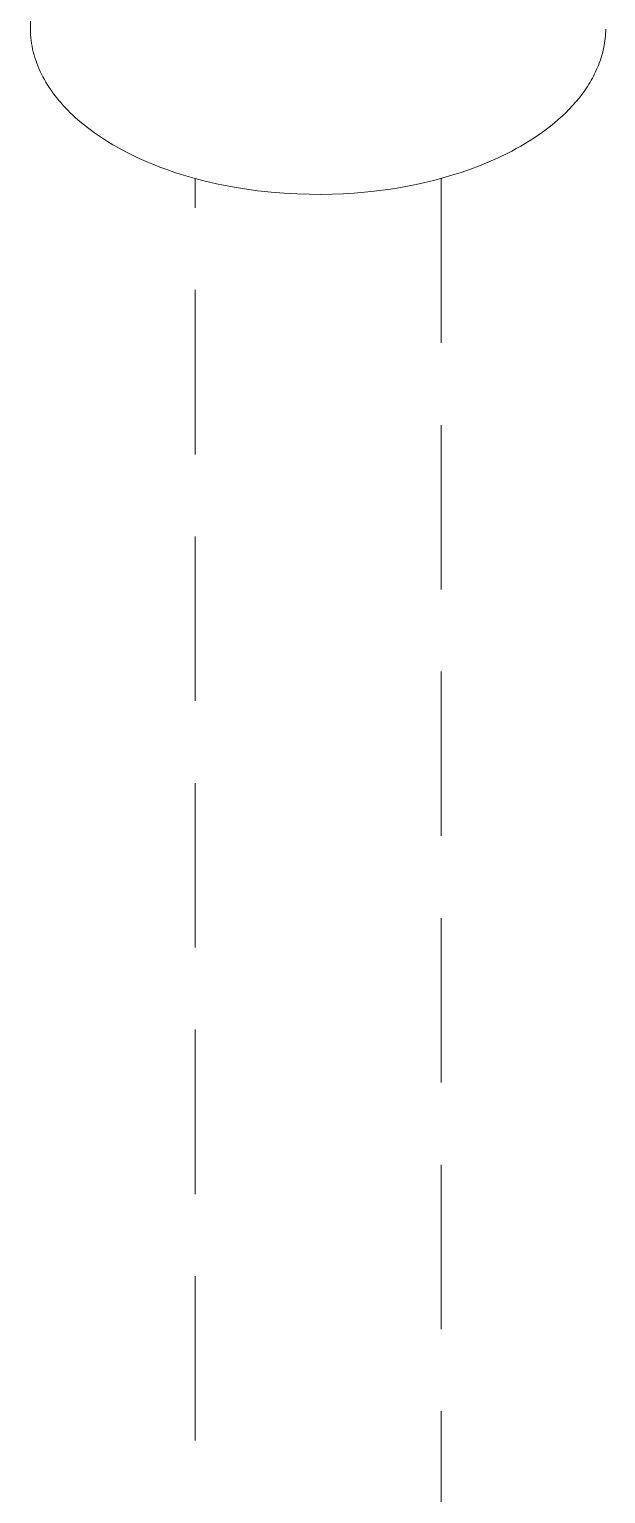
# Model space of a CAD drawing. Header units: inches. Extents: x -12 to 136, y -5 to 104.
# Drawn here: x 118.91 to 123.36, y 44.33 to 55.64 of the extents above; entities that cross this region are included whole.
import ezdxf

# ---------------------------------------------------------------- set-up
doc = ezdxf.new("R2010")
doc.units = ezdxf.units.IN
doc.linetypes.add('HIDDEN', pattern=[1.905, 1.27, -0.635])
doc.layers.add('ZANO_R', color=7, linetype='Continuous', lineweight=0)
doc.layers.add('ZANO_R_przerywana', color=250, linetype='HIDDEN', lineweight=0)

msp = doc.modelspace()

# ---------------------------------------------------------------- linework, layer by layer
at = {"layer": 'ZANO_R'}
for p, q in [((118.91483, 55.64253), (118.90634, 56.42453)), ((118.9154, 55.62073), (118.91483, 55.64253)), ((118.91661, 55.59891), (118.9154, 55.62073)), ((118.91847, 55.57707), (118.91661, 55.59891)), ((118.92097, 55.55523), (118.91847, 55.57707)), ((118.92413, 55.5334), (118.92097, 55.55523)), ((123.35724, 55.55381), (123.35935, 55.57147)), ((123.35935, 55.57147), (123.36104, 55.58917)), ((123.36104, 55.58917), (123.36231, 55.60692)), ((123.36231, 55.60692), (123.36315, 55.62471)), ((123.36315, 55.62471), (123.36357, 55.64253)), ((118.92793, 55.51158), (118.92413, 55.5334)), ((118.93238, 55.48979), (118.92793, 55.51158)), ((118.93747, 55.46802), (118.93238, 55.48979)), ((118.94322, 55.44631), (118.93747, 55.46802)), ((118.94961, 55.42464), (118.94322, 55.44631)), ((123.331, 55.4319), (123.33596, 55.4491)), ((123.33596, 55.4491), (123.34051, 55.46638)), ((123.34051, 55.46638), (123.34467, 55.48373)), ((123.34467, 55.48373), (123.34842, 55.50116)), ((123.34842, 55.50116), (123.35177, 55.51865)), ((123.35177, 55.51865), (123.35471, 55.5362)), ((123.35471, 55.5362), (123.35724, 55.55381)), ((118.95664, 55.40304), (118.94961, 55.42464)), ((118.96431, 55.38151), (118.95664, 55.40304)), ((118.97261, 55.36006), (118.96431, 55.38151)), ((118.98155, 55.3387), (118.97261, 55.36006)), ((118.99112, 55.31745), (118.98155, 55.3387)), ((123.2857, 55.31407), (123.29328, 55.3306)), ((123.29328, 55.3306), (123.3005, 55.34724)), ((123.3005, 55.34724), (123.30735, 55.36398)), ((123.30735, 55.36398), (123.31383, 55.38082)), ((123.31383, 55.38082), (123.31994, 55.39775)), ((123.31994, 55.39775), (123.32566, 55.41478)), ((123.32566, 55.41478), (123.331, 55.4319)), ((119.00131, 55.2963), (118.99112, 55.31745)), ((119.01211, 55.27527), (119.00131, 55.2963)), ((119.02353, 55.25437), (119.01211, 55.27527)), ((119.03555, 55.2336), (119.02353, 55.25437)), ((119.04816, 55.21298), (119.03555, 55.2336)), ((123.22302, 55.20166), (123.23296, 55.21734)), ((123.23296, 55.21734), (123.24259, 55.23316)), ((123.24259, 55.23316), (123.25188, 55.2491)), ((123.25188, 55.2491), (123.26085, 55.26516)), ((123.26085, 55.26516), (123.26948, 55.28135)), ((123.26948, 55.28135), (123.27776, 55.29765)), ((123.27776, 55.29765), (123.2857, 55.31407)), ((119.06137, 55.19252), (119.04816, 55.21298)), ((119.07515, 55.17221), (119.06137, 55.19252)), ((119.08951, 55.15208), (119.07515, 55.17221)), ((119.10443, 55.13212), (119.08951, 55.15208)), ((119.1199, 55.11234), (119.10443, 55.13212)), ((119.13592, 55.09276), (119.1199, 55.11234)), ((123.1327, 55.08122), (123.15699, 55.11046)), ((123.15699, 55.11046), (123.18017, 55.14029)), ((123.18017, 55.14029), (123.20219, 55.1707)), ((123.20219, 55.1707), (123.21276, 55.18611)), ((123.21276, 55.18611), (123.22302, 55.20166)), ((119.15247, 55.07338), (119.13592, 55.09276)), ((119.16955, 55.05421), (119.15247, 55.07338)), ((119.18713, 55.03525), (119.16955, 55.05421)), ((119.20522, 55.01651), (119.18713, 55.03525)), ((119.2238, 54.998), (119.20522, 55.01651)), ((119.24285, 54.97972), (119.2238, 54.998)), ((123.02563, 54.97047), (123.05379, 54.9972)), ((123.05379, 54.9972), (123.08105, 55.02458)), ((123.08105, 55.02458), (123.10737, 55.05259)), ((123.10737, 55.05259), (123.1327, 55.08122)), ((119.26236, 54.96168), (119.24285, 54.97972)), ((119.28233, 54.94388), (119.26236, 54.96168)), ((119.32358, 54.90904), (119.28233, 54.94388)), ((119.36647, 54.87524), (119.32358, 54.90904)), ((122.90521, 54.87015), (122.93639, 54.89423)), ((122.93639, 54.89423), (122.96688, 54.91898)), ((122.96688, 54.91898), (122.99665, 54.94439)), ((122.99665, 54.94439), (123.02563, 54.97047)), ((119.41092, 54.8425), (119.36647, 54.87524)), ((119.4568, 54.81086), (119.41092, 54.8425)), ((119.50402, 54.78034), (119.4568, 54.81086)), ((119.55245, 54.75096), (119.50402, 54.78034)), ((122.74096, 54.75987), (122.77477, 54.78058)), ((122.77477, 54.78058), (122.80814, 54.80196)), ((122.80814, 54.80196), (122.84104, 54.82402)), ((122.84104, 54.82402), (122.87342, 54.84675)), ((122.87342, 54.84675), (122.90521, 54.87015)), ((119.60199, 54.72275), (119.55245, 54.75096)), ((119.65253, 54.6957), (119.60199, 54.72275)), ((119.70396, 54.66983), (119.65253, 54.6957)), ((119.75617, 54.64515), (119.70396, 54.66983)), ((122.5315, 54.64942), (122.6023, 54.68365)), ((122.6023, 54.68365), (122.63739, 54.70172)), ((122.63739, 54.70172), (122.67223, 54.72045)), ((122.67223, 54.72045), (122.70676, 54.73983)), ((122.70676, 54.73983), (122.74096, 54.75987)), ((119.80906, 54.62165), (119.75617, 54.64515)), ((119.86253, 54.59932), (119.80906, 54.62165)), ((119.91647, 54.57817), (119.86253, 54.59932)), ((119.97079, 54.55818), (119.91647, 54.57817)), ((120.02539, 54.53934), (119.97079, 54.55818)), ((120.08019, 54.52162), (120.02539, 54.53934)), ((122.24521, 54.53674), (122.31674, 54.56145)), ((122.31674, 54.56145), (122.38846, 54.58841)), ((122.38846, 54.58841), (122.46013, 54.6177)), ((122.46013, 54.6177), (122.5315, 54.64942)), ((120.13511, 54.50503), (120.08019, 54.52162)), ((120.19005, 54.48953), (120.13511, 54.50503)), ((120.24495, 54.47509), (120.19005, 54.48953)), ((120.35431, 54.44935), (120.24495, 54.47509)), ((120.46266, 54.42758), (120.35431, 54.44935)), ((120.56954, 54.40957), (120.46266, 54.42758)), ((121.7639, 54.41843), (121.82967, 54.43018)), ((121.82967, 54.43018), (121.8966, 54.44348)), ((121.8966, 54.44348), (121.96462, 54.45844)), ((121.96462, 54.45844), (122.03362, 54.47514)), ((122.03362, 54.47514), (122.10348, 54.49369)), ((122.10348, 54.49369), (122.17406, 54.51419)), ((122.17406, 54.51419), (122.24521, 54.53674)), ((120.67455, 54.39507), (120.56954, 54.40957)), ((120.77736, 54.38385), (120.67455, 54.39507)), ((120.8777, 54.37565), (120.77736, 54.38385)), ((120.97534, 54.37023), (120.8777, 54.37565)), ((121.07012, 54.36736), (120.97534, 54.37023)), ((121.16191, 54.36681), (121.07012, 54.36736)), ((121.25064, 54.36836), (121.16191, 54.36681)), ((121.33624, 54.37179), (121.25064, 54.36836)), ((121.4187, 54.37692), (121.33624, 54.37179)), ((121.49802, 54.38356), (121.4187, 54.37692)), ((121.57424, 54.39154), (121.49802, 54.38356)), ((121.57424, 54.39154), (121.69937, 54.40813)), ((121.69937, 54.40813), (121.7639, 54.41843))]:
    msp.add_line(p, q, dxfattribs=at)
at = {"layer": 'ZANO_R_przerywana'}
for p, q in [((120.18841, 40.92829), (120.18841, 54.48997)), ((122.08999, 54.48997), (122.08999, 40.92829))]:
    msp.add_line(p, q, dxfattribs=at)

doc.saveas('drawing.dxf')
